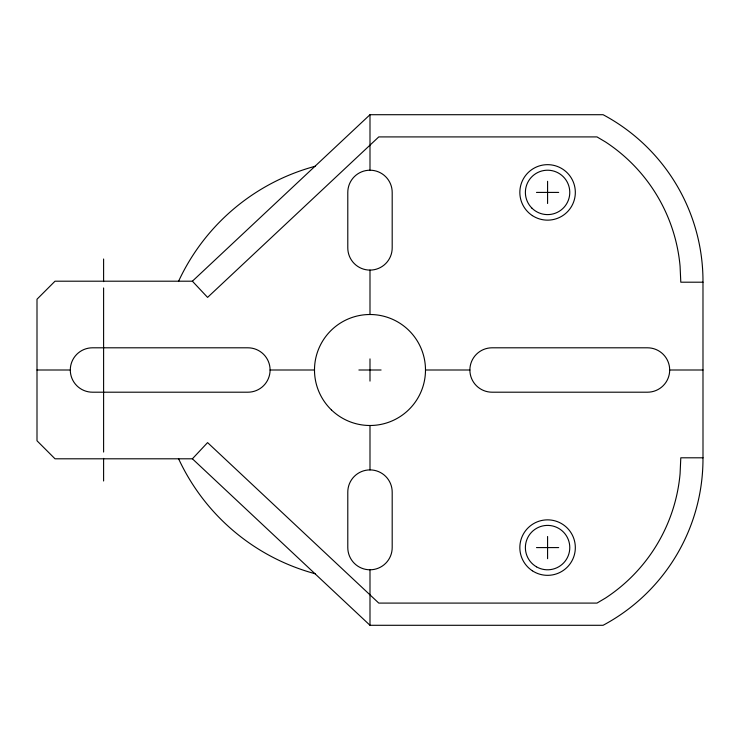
<?xml version="1.0" encoding="UTF-8"?>
<svg xmlns="http://www.w3.org/2000/svg" width="740" height="740" viewBox="0 0 740 740"><rect width="100%" height="100%" fill="white"/><g stroke="black" fill="none" stroke-linecap="round" stroke-linejoin="round"><path stroke-width="1.11" d="M703 457.801L702.982 458.8A188.691 188.691 0 0 1 603.082 625.291L369.991 625.291L192.391 458.8L55.019 458.8L37 440.772L37 299.228L55.019 281.2L192.391 281.2L369.991 114.709L603.082 114.709A188.691 188.691 0 0 1 702.982 281.2L703 457.801L680.8 457.801L680.079 473.766A166.472 166.472 0 0 1 605.514 598.04L596.995 603.091L378.769 603.091L207.579 442.603L192.391 458.8M536.482 192.409L558.682 192.409M703 282.199L680.8 282.199L680.079 266.233A166.472 166.472 0 0 0 605.514 141.96L596.995 136.909L378.769 136.909L207.579 297.397L192.391 281.2M37 370L70.3 370A22.2 22.2 0 0 1 92.5 347.8L247.891 347.8A22.2 22.2 0 0 1 270.091 370L314.491 370M358.891 370L381.091 370M425.491 370L469.882 370A22.2 22.2 0 0 1 492.082 347.8L647.482 347.8A22.2 22.2 0 0 1 669.682 370L703 370M536.482 547.591L558.682 547.591M547.582 181.309L547.582 203.509M547.582 536.491L547.582 558.691M369.991 114.709L369.991 170.209A22.2 22.2 0 0 1 392.191 192.409L392.191 247.9A22.2 22.2 0 0 1 369.991 270.1L369.991 314.5M369.991 358.9L369.991 381.1M369.991 425.5L369.991 469.9A22.2 22.2 0 0 1 392.191 492.1L392.191 547.591A22.2 22.2 0 0 1 369.991 569.791L369.991 625.291M103.6 259L103.6 281.625M103.6 287.953L103.6 452.048M103.6 458.375L103.6 481M669.682 370A22.2 22.2 0 0 1 647.482 392.2L492.082 392.2A22.2 22.2 0 0 1 469.882 370M369.991 170.209A22.2 22.2 0 0 0 347.791 192.409L347.791 247.9A22.2 22.2 0 0 0 369.991 270.1M70.3 370A22.2 22.2 0 0 0 92.5 392.2L247.891 392.2A22.2 22.2 0 0 0 270.091 370M369.991 569.791A22.2 22.2 0 0 1 347.791 547.591L347.791 492.1A22.2 22.2 0 0 1 369.991 469.9M315.388 573.796A210.983 210.983 0 0 1 178.46 458.486M178.46 281.514A210.983 210.983 0 0 1 315.388 166.204M331.391 409.877A55.5 55.5 0 0 0 423.826 383.486A55.5 55.5 0 0 0 354.756 316.637A55.5 55.5 0 0 0 331.391 409.877M532.356 215.599A27.75 27.75 0 0 0 575.285 194A27.75 27.75 0 0 0 535.113 167.619A27.75 27.75 0 0 0 532.356 215.599M532.356 570.79A27.75 27.75 0 0 0 575.285 549.182A27.75 27.75 0 0 0 535.113 522.81A27.75 27.75 0 0 0 532.356 570.79M531.884 208.107A22.2 22.2 0 0 0 569.023 198.154A22.2 22.2 0 0 0 541.837 170.968A22.2 22.2 0 0 0 531.884 208.107M536.482 566.822A22.2 22.2 0 0 0 569.782 547.591A22.2 22.2 0 0 0 536.482 528.369A22.2 22.2 0 0 0 536.482 566.822"/></g></svg>
